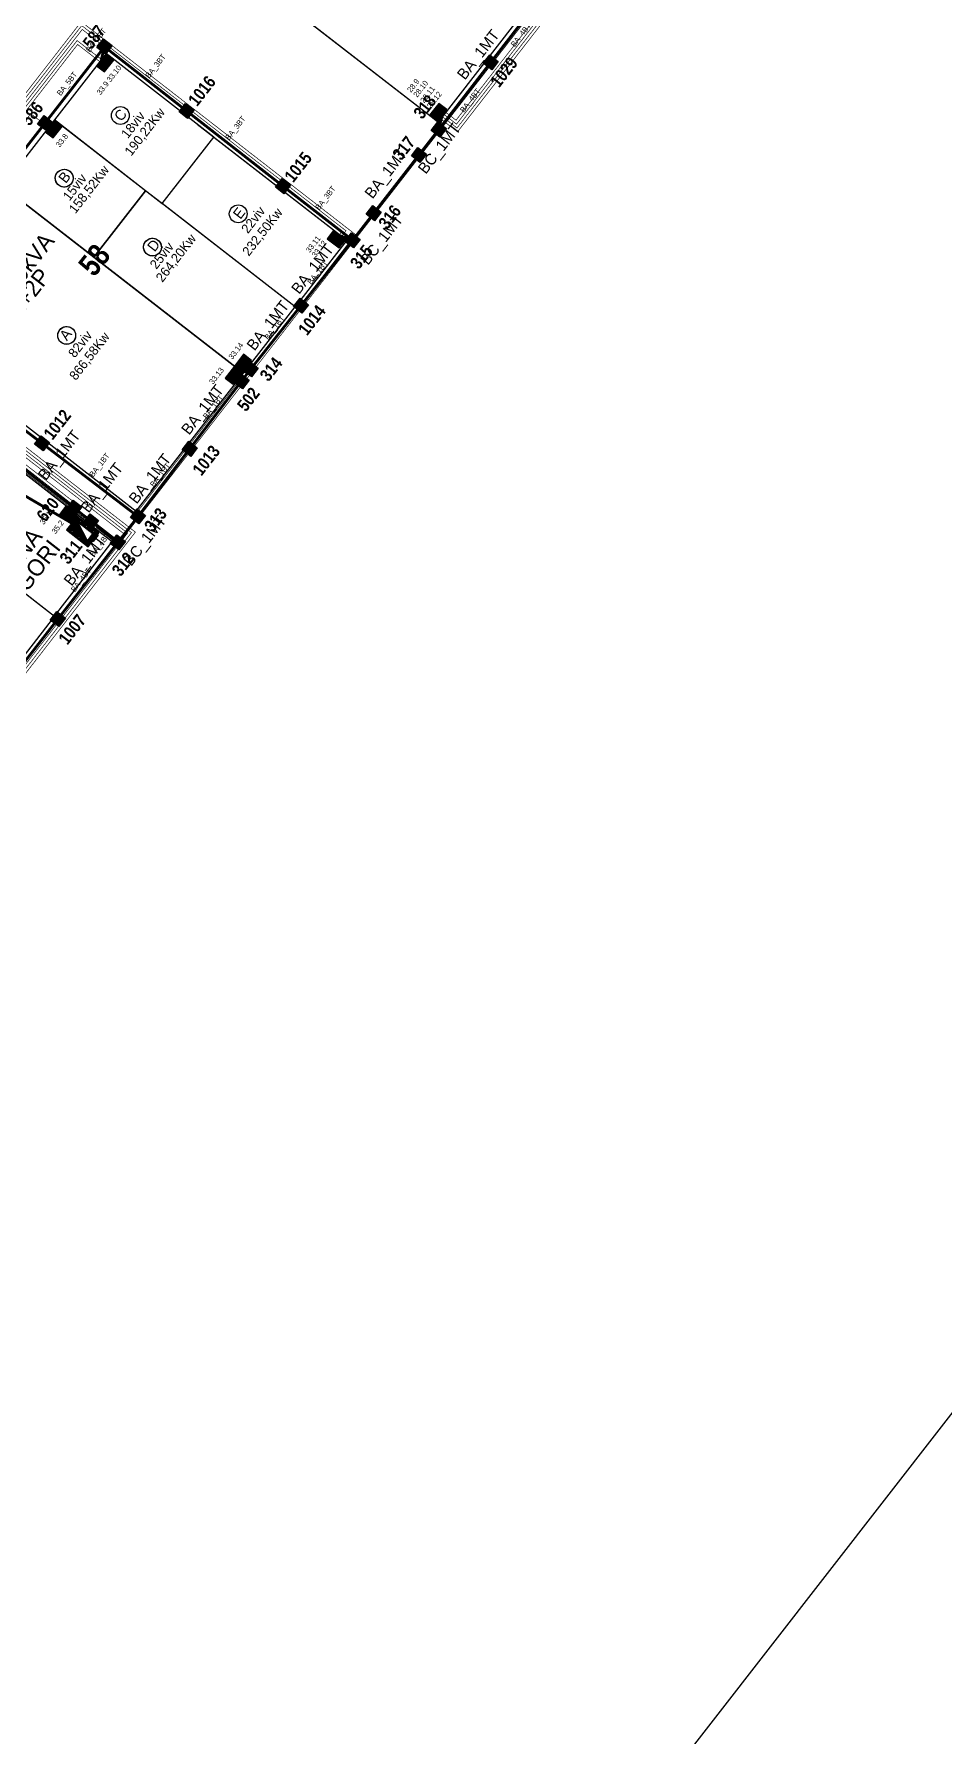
# Model space of a CAD drawing. Header units: metres. Extents: x 750363 to 753809, y 4417932 to 4421953.
# Drawn here: x 752673 to 753002, y 4418839 to 4419454 of the extents above; entities that cross this region are included whole.
import ezdxf
from ezdxf.enums import TextEntityAlignment as Align

# ---------------------------------------------------------------- set-up
doc = ezdxf.new("R2010")
doc.units = ezdxf.units.M
for name, pattern in [('RAYITAS', [0.375, 0.25, -0.125]), ('TRAZO_Y_PUNTO', [25.4, 12.7, -6.35, 0, -6.35]), ('TRAZOS2', [9.525, 6.35, -3.175]), ('VALS2', [1.25, 0.625, -0.125, 0.125, -0.125, 0.125, -0.125])]:
    doc.linetypes.add(name, pattern=pattern)
for name, color, linetype in [('----1-verde oscuro', 104, 'Continuous'), ('--norte h4', 7, 'TRAZOS2'), ('0-LAMT_EXISTENTE', 20, 'VALS2'), ('0-MANZANAS', 10, 'Continuous'), ('0-REPARCELACION', 5, 'Continuous'), ('1-CT', 2, 'TRAZOS2'), ('1-CT-TXT', 3, 'TRAZOS2'), ('1-LINEAS-MT', 7, 'Continuous'), ('2-ARQUETAS-CRUCE', 10, 'Continuous'), ('2-ARQUETAS-PASO', 170, 'Continuous'), ('2-ARQUETAS-TRAFO', 7, 'Continuous'), ('2-CARGAS-BT', 7, 'Continuous'), ('2-HORNACINAS', 7, 'Continuous'), ('2-HORNACINAS-TXT-SIMPLE', 2, 'Continuous'), ('2-LINEAS-BT', 10, 'Continuous'), ('2-TEXTO ZANJA-BT', 7, 'Continuous'), ('2-TEXTO ZANJA-MT', 7, 'Continuous'), ('2-TEXTO-ARQUETA-MT', 7, 'Continuous'), ('2-ZANJAS-BT', 170, 'Continuous'), ('2-ZANJAS-MT', 10, 'Continuous'), ('2-ZANJAS-MT-BT', 82, 'Continuous')]:
    doc.layers.add(name, color=color, linetype=linetype)
doc.styles.add('Century', font='GOTHIC.TTF')
doc.styles.add('Century_1_1000', font='GOTHIC.TTF', dxfattribs={"height": 2})
doc.styles.add('Century_1_2000', font='GOTHIC.TTF', dxfattribs={"height": 4})
doc.styles.add('Century_1_2500', font='GOTHIC.TTF', dxfattribs={"height": 6})
doc.styles.add('Urbanismo_1_1000', font='swisscb.ttf', dxfattribs={"height": 3})
doc.styles.add('Urbanismo_1_2500', font='swisscb.ttf', dxfattribs={"height": 8})

# ---------------------------------------------------------------- blocks, each defined once
blk = doc.blocks.new('ct')
at = {"linetype": 'Continuous'}
h = blk.add_hatch(dxfattribs=at)
h.set_pattern_fill('ANSI31', color=253, scale=0.1, angle=-142.12008, style=0)
h.set_pattern_definition([(45, (0, -5e-10), (-0.2245064, 0.2245064), [])])
h.paths.add_polyline_path([(-1183.13, 162.26), (-1193.03, 162.26), (-1193.03, 156.06), (-1183.13, 156.06)])
h.paths.add_polyline_path([(-1184.63, 160.76), (-1184.63, 157.56), (-1191.53, 157.56), (-1191.53, 160.76)], flags=16)
blk.add_hatch(color=80, dxfattribs=at).paths.add_polyline_path([(-1191.53, 160.76), (-1191.53, 157.56), (-1184.63, 157.56)])
at = {"color": 80, "linetype": 'Continuous'}
blk.add_line((-1184.63, 157.56), (-1191.53, 160.76), dxfattribs=at)
at = {"color": 5, "linetype": 'Continuous'}
blk.add_lwpolyline([(-1193.03, 156.06), (-1183.13, 156.06), (-1183.13, 162.26), (-1193.03, 162.26)], close=True, dxfattribs=at)
at = {"color": 6, "linetype": 'Continuous'}
blk.add_lwpolyline([(-1191.53, 157.56), (-1184.63, 157.56), (-1184.63, 160.76), (-1191.53, 160.76)], close=True, dxfattribs=at)
blk = doc.blocks.new('HORNACINA')
at = {"layer": '--norte h4'}
blk.add_hatch(color=141, dxfattribs=at).paths.add_polyline_path([(-3.63, 2.72), (-3.63, -2.72), (0, -2.72), (0, 2.72)])
at = {"layer": '--norte h4', "color": 5}
blk.add_lwpolyline([(-3.63, 2.72), (-3.63, -2.72), (0, -2.72), (0, 2.72)], close=True, dxfattribs=at)
blk = doc.blocks.new('Arqueta 001')
h = blk.add_hatch(color=255)
h.dxf.hatch_style = 1
h.paths.add_polyline_path([(-1.95, 1.95), (0, 0), (1.95, 1.95)])
h.paths.add_polyline_path([(0, 0), (-1.95, -1.95), (1.95, -1.95)])
h = blk.add_hatch(color=256)
h.dxf.hatch_style = 1
h.paths.add_polyline_path([(0, 0), (-1.95, 1.95), (-1.95, -1.95)])
h.paths.add_polyline_path([(1.95, -1.95), (1.95, 1.95), (0, 0)])
h = blk.add_hatch(color=256)
h.dxf.hatch_style = 1
h.paths.add_polyline_path([(1.95, 1.95), (-1.95, 1.95), (0, 0)])
h.paths.add_polyline_path([(0, 0), (-1.95, -1.95), (1.95, -1.95)])
for p, q in [((-1.95, 1.95), (1.95, 1.95)), ((-1.95, -1.95), (-1.95, 1.95)), ((-1.95, 1.95), (1.95, -1.95)), ((1.95, 1.95), (-1.95, -1.95)), ((1.95, 1.95), (1.95, -1.95)), ((1.95, -1.95), (-1.95, -1.95))]:
    blk.add_line(p, q)

msp = doc.modelspace()

# ---------------------------------------------------------------- linework, layer by layer
at = {"layer": '----1-verde oscuro', "const_width": 0.25, "elevation": 1.34}
for points in [[(752644.64, 4419332.08), (752636.69, 4419321.85), (752691.39, 4419279.31), (752690.75, 4419278.48)], [(752695.16, 4419275.05), (752695.81, 4419275.88), (752702.94, 4419270.34), (752627.99, 4419173.95), (752587.91, 4419205.12), (752579.96, 4419194.89)]]:
    msp.add_lwpolyline(points, dxfattribs=at)
msp.add_lwpolyline([(750362.61, 4419366.86), (751925.86, 4421379.11), (753772.51, 4419944.52), (752209.26, 4417932.26)], close=True)
at = {"layer": '0-LAMT_EXISTENTE', "color": 31, "linetype": 'TRAZO_Y_PUNTO', "ltscale": 0.5, "const_width": 1, "elevation": 1.34}
msp.add_lwpolyline([(752395.87, 4419447.82), (752686.91, 4419277.54)], dxfattribs=at)
at = {"layer": '0-REPARCELACION'}
for points in [[(752767.16, 4419534.67), (752732.42, 4419489.93), (752819.29, 4419422.46), (752854.04, 4419467.19)], [(752796.79, 4419511.65), (752762.04, 4419466.92), (752819.29, 4419422.46), (752854.04, 4419467.19)], [(752699.29, 4419447.29), (752680.63, 4419423.25), (752719.53, 4419393.04), (752738.2, 4419417.07)], [(752680.63, 4419423.25), (752661.98, 4419399.24), (752694.88, 4419373.68), (752713.53, 4419397.69)], [(752719.53, 4419393.04), (752738.2, 4419417.07), (752786.17, 4419379.81), (752767.5, 4419355.78)], [(752661.98, 4419399.24), (752627.03, 4419354.25), (752623.23, 4419349.36), (752631.05, 4419343.28), (752639.03, 4419337.09), (752642.83, 4419341.98), (752650.65, 4419335.91), (752646.84, 4419331.02), (752710.1, 4419281.88), (752748.85, 4419331.76)], [(752719.21, 4419393.28), (752713.53, 4419397.69), (752694.88, 4419373.68), (752748.85, 4419331.76), (752767.5, 4419355.78)], [(752643.7, 4419315.73), (752622.86, 4419288.9), (752680.67, 4419243.99), (752701.52, 4419270.82)], [(752612.69, 4419249.47), (752635.62, 4419278.99), (752680.67, 4419243.99), (752657.75, 4419214.47)]]:
    msp.add_lwpolyline(points, close=True, dxfattribs=at)
msp.add_lwpolyline([(752732.2, 4419421.73), (752786.17, 4419379.81)], dxfattribs=at)
for points in [[(752682.18, 4419399.65, -1), (752686.13, 4419404.74, -1)], [(752718.01, 4419379.84, -1), (752714.06, 4419374.76, -1)], [(752687.04, 4419347.93, -1), (752683.09, 4419342.85, -1)]]:
    msp.add_lwpolyline(points, format="xyb", close=True, dxfattribs=at)
at = {"layer": '0-REPARCELACION', "color": 6}
for centre in [(752704.44, 4419424.86), (752684.15, 4419402.19), (752747, 4419389.32), (752716.03, 4419377.3), (752685.06, 4419345.39)]:
    msp.add_circle(centre, 3.22, dxfattribs=at)
at = {"layer": '1-LINEAS-MT', "color": 10, "const_width": 0.25}
for points in [[(752693.83, 4419276.09), (752695.2, 4419277.85), (752704.27, 4419270.8), (752898.47, 4419520.54), (752844.45, 4419562.55)], [(752642.96, 4419333.38), (752635.64, 4419323.95), (752692.81, 4419279.55), (752691.52, 4419277.89)]]:
    msp.add_lwpolyline(points, dxfattribs=at)
at = {"layer": '2-LINEAS-BT', "const_width": 0.25}
for points in [[(752819.86, 4419423.84), (752826.18, 4419418.94), (752906.51, 4419522.32), (752846.06, 4419569.26), (752840.61, 4419562.24)], [(752820.47, 4419424.63), (752826, 4419420.34), (752905.1, 4419522.14), (752846.24, 4419567.86), (752841.4, 4419561.63)], [(752821.09, 4419425.42), (752825.82, 4419421.74), (752903.7, 4419521.97), (752846.42, 4419566.46), (752842.19, 4419561.02)], [(752821.7, 4419426.21), (752825.65, 4419423.15), (752902.3, 4419521.79), (752846.59, 4419565.05), (752842.98, 4419560.4)], [(752565.05, 4419394.32), (752563.21, 4419391.95), (752610.13, 4419355.51), (752690.31, 4419458.75), (752789.29, 4419381.87), (752750.11, 4419331.42), (752748.78, 4419332.45)], [(752783.38, 4419381.6), (752784.49, 4419383.03), (752690.67, 4419455.94), (752610.49, 4419352.71), (752560.41, 4419391.6), (752563.47, 4419395.55)], [(752784.17, 4419380.99), (752785.89, 4419383.21), (752690.49, 4419457.34), (752610.31, 4419354.11), (752561.81, 4419391.78), (752564.26, 4419394.93)], [(752697, 4419444.31), (752689, 4419450.52), (752610.84, 4419349.9), (752557.6, 4419391.25), (752561.89, 4419396.78)], [(752697.61, 4419445.1), (752688.82, 4419451.92), (752610.66, 4419351.3), (752559.01, 4419391.42), (752562.68, 4419396.16)], [(752678.5, 4419420.52), (752672.08, 4419425.5), (752611.19, 4419347.09), (752554.8, 4419390.9), (752560.32, 4419398)], [(752746.8, 4419329.91), (752747.59, 4419329.3), (752709.79, 4419280.63), (752615.28, 4419354.03), (752611.03, 4419348.56), (752556.29, 4419391.07), (752561.16, 4419397.34)]]:
    msp.add_lwpolyline(points, dxfattribs=at)
at = {"layer": '2-LINEAS-BT', "color": 170, "const_width": 0.25}
for points in [[(752643.04, 4419333.32), (752635.91, 4419324.14), (752687.2, 4419284.27), (752685.9, 4419282.6)], [(752643.83, 4419332.71), (752637.32, 4419324.32), (752688.74, 4419284.34), (752686.83, 4419281.87)], [(752644.62, 4419332.09), (752639.33, 4419325.28), (752705.64, 4419273.79), (752660.94, 4419216.24), (752659.36, 4419217.47)], [(752645.41, 4419331.48), (752640.73, 4419325.46), (752707.04, 4419273.96), (752661.12, 4419214.84), (752658.75, 4419216.68)], [(752646.2, 4419330.86), (752642.14, 4419325.64), (752708.44, 4419274.14), (752647.92, 4419196.23), (752644.76, 4419198.69)], [(752646.99, 4419330.25), (752643.54, 4419325.81), (752709.85, 4419274.31), (752648.1, 4419194.83), (752644.15, 4419197.9)]]:
    msp.add_lwpolyline(points, dxfattribs=at)
at = {"layer": '2-ZANJAS-BT', "const_width": 1}
for points in [[(752698.72, 4419449.68), (752677.24, 4419422.12)], [(752697.5, 4419444.95), (752698.72, 4419449.68)], [(752728.35, 4419426.51), (752698.72, 4419449.68)], [(752677.24, 4419422.12), (752658.72, 4419398.32)], [(752677.24, 4419422.12), (752678.8, 4419420.9)], [(752728.35, 4419426.51), (752763.15, 4419399.33)], [(752819.42, 4419419.81), (752820.64, 4419424.86)], [(752763.15, 4419399.33), (752788.29, 4419379.8)], [(752788.28, 4419379.72), (752783.48, 4419381.52)], [(752641.58, 4419332.83), (752676.16, 4419306.4)], [(752748.15, 4419328.85), (752746.81, 4419329.9)], [(752751.49, 4419333.19), (752750.15, 4419334.2)], [(752676.16, 4419306.4), (752710.79, 4419279.95)], [(752687.77, 4419283.08), (752686.83, 4419281.88)], [(752681.85, 4419242.91), (752703.54, 4419270.61)], [(752660.75, 4419215.72), (752681.85, 4419242.91)]]:
    msp.add_lwpolyline(points, dxfattribs=at)
at = {"layer": '2-ZANJAS-MT', "linetype": 'RAYITAS', "ltscale": 4, "const_width": 1}
for points in [[(752819.42, 4419419.81), (752812.25, 4419410.58)], [(752795.91, 4419389.54), (752788.28, 4419379.72)], [(752710.82, 4419279.99), (752703.54, 4419270.61)]]:
    msp.add_lwpolyline(points, dxfattribs=at)
at = {"layer": '2-ZANJAS-MT', "const_width": 1}
for points in [[(752812.25, 4419410.58), (752795.91, 4419389.54)], [(752748.15, 4419328.85), (752751.49, 4419333.19)], [(752693.91, 4419278.09), (752692.91, 4419276.8)]]:
    msp.add_lwpolyline(points, dxfattribs=at)
at = {"layer": '2-ZANJAS-MT-BT', "const_width": 1}
for points in [[(752838.2, 4419444.08), (752856.98, 4419468.32)], [(752838.2, 4419444.08), (752819.42, 4419419.81)], [(752769.66, 4419356.17), (752788.28, 4419379.72)], [(752751.49, 4419333.19), (752769.64, 4419356.14)], [(752729.48, 4419304.42), (752748.15, 4419328.85)], [(752661.17, 4419303.71), (752687.74, 4419283.05)], [(752710.82, 4419279.99), (752729.48, 4419304.42)], [(752693.82, 4419278.16), (752687.77, 4419283.08)], [(752703.54, 4419270.61), (752693.91, 4419278.09)]]:
    msp.add_lwpolyline(points, dxfattribs=at)

# ---------------------------------------------------------------- block references
at = {"layer": '1-CT', "rotation": 322.1318596409795}
msp.add_blockref('ct', (753531.02, 4418419.56, 1.34), dxfattribs=at)
at = {"layer": '2-ARQUETAS-CRUCE'}
for p, rotation in [((752698.71, 4419449.77), 52.16329557575735), ((752788.28, 4419379.72), 232.1318596168665), ((752710.82, 4419279.99), 232.1318596168665), ((752703.54, 4419270.61), 232.1318596168665)]:
    msp.add_blockref('Arqueta 001', p, dxfattribs=dict(at, rotation=rotation))
at = {"layer": '2-ARQUETAS-PASO'}
for p, rotation in [((752838.18, 4419444.06), 232.1318596168665), ((752728.35, 4419426.51), 52.16329557575735), ((752677.24, 4419422.12), 52.16329557575735), ((752819.42, 4419419.81), 52.16329557652764), ((752819.42, 4419419.81), 232.1318596168665), ((752812.25, 4419410.58), 232.1318596168665), ((752763.15, 4419399.33), 52.16329557575735), ((752795.91, 4419389.54), 232.1318596168665), ((752769.66, 4419356.15), 52.16329557575735), ((752751.49, 4419333.19), 232.1318596168665), ((752751.49, 4419333.16), 52.16329557575735), ((752748.15, 4419328.85), 52.16329557575735), ((752676.16, 4419306.4), 52.16329557575735), ((752729.48, 4419304.42), 52.16329557575735), ((752687.77, 4419283.08), 52.16329557575735), ((752681.85, 4419242.91), 52.16329557575735)]:
    msp.add_blockref('Arqueta 001', p, dxfattribs=dict(at, rotation=rotation))
at = {"layer": '2-ARQUETAS-TRAFO', "rotation": 232.1318596168665}
msp.add_blockref('Arqueta 001', (752693.82, 4419278.16), dxfattribs=at)
at = {"layer": '2-HORNACINAS'}
for p, rotation in [((752697.5, 4419444.95), 142.1262165960849), ((752817.77, 4419427.09), 142.1262165960849), ((752678.96, 4419421.1), 142.1262165960849), ((752781.25, 4419378.65), 232.1262165945555), ((752747.28, 4419336.43), 142.1262165960849), ((752743.93, 4419332.14), 142.1262165960849), ((752684.6, 4419279.01, 1.34), 232.1262165945555)]:
    msp.add_blockref('HORNACINA', p, dxfattribs=dict(at, rotation=rotation))

# ---------------------------------------------------------------- texts
at = {"layer": '0-MANZANAS', "insert": (752683.23, 4419364.04, 1.34), "char_height": 8, "attachment_point": 1, "rotation": 52.1633, "style": 'Urbanismo_1_2500'}
msp.add_mtext_dynamic_manual_height_columns('\\pxqc;58', width=28.0708, gutter_width=40, heights=[0], dxfattribs=at)
at = {"layer": '0-REPARCELACION', "color": 3, "char_height": 3.75, "width": 7.0666, "attachment_point": 1, "rotation": 52.1633, "style": 'Century'}
for s, insert in [('C', (752701.88, 4419424.72)), ('B', (752681.76, 4419402.37)), ('E', (752744.8, 4419389.4)), ('D', (752713.84, 4419377.64)), ('A', (752682.14, 4419345.54))]:
    msp.add_mtext(s, dxfattribs=dict(at, insert=insert))
at = {"layer": '1-CT-TXT', "color": 5, "style": 'Century_1_2500'}
for s, p in [('400+400kVA', (752666.81, 4419361.18, 1.34)), ('2L+2P', (752672.44, 4419357.38, 1.34)), ('CTD BURRIANA', (752658.17, 4419248.92, 1.34)), ('SANT GREGORI', (752664.36, 4419244.25, 1.34))]:
    msp.add_text(s, height=6, rotation=52.13186, dxfattribs=at).set_placement(p, align=Align.CENTER)
at = {"layer": '2-CARGAS-BT', "color": 5, "char_height": 3.4, "attachment_point": 1, "rotation": 52.1633, "style": 'Century'}
for s, insert, width in [('18viv', (752704.41, 4419418.34), 7.0666), ('190,22Kw', (752705.67, 4419412.05), 7.0666), ('15viv', (752683.35, 4419395.82), 7.0666), ('  158,52Kw', (752683.96, 4419389.24), 24.5112), ('22viv', (752747.79, 4419384.02), 7.0666), ('232,50Kw', (752748.16, 4419375.88), 7.0666), ('25viv', (752714.78, 4419371.14), 7.0666), ('  264,20Kw', (752715.39, 4419364.44, -1.34), 23.9093), ('82viv', (752685.31, 4419339.13), 7.0666), ('866,58Kw', (752685.69, 4419330.99), 7.0666)]:
    msp.add_mtext(s, dxfattribs=dict(at, insert=insert, width=width))
at = {"layer": '2-HORNACINAS-TXT-SIMPLE', "char_height": 2, "attachment_point": 1, "rotation": 52.1633, "style": 'Century_1_1000'}
for s, insert in [('\\pxql;33.10', (752699.29, 4419437.98)), ('\\pxql;33.9', (752695.69, 4419433.34)), ('\\pxql;28.9', (752807.8, 4419434.21)), ('\\pxql;28.10', (752810.04, 4419432.45)), ('\\pxql;28.11', (752812.54, 4419430.44, -1.34)), ('\\pxql;28.12', (752814.98, 4419428.47, -1.34)), ('\\pxql;33.8', (752680.96, 4419414.41)), ('\\pxql;33.11', (752771.23, 4419376.32)), ('\\pxql;33.12', (752773.39, 4419374.64)), ('\\pxql;33.14', (752743.3, 4419337.76)), ('\\pxql;33.13', (752736.29, 4419328.76)), ('\\pxql;35.1', (752675.15, 4419278.07, 1.34)), ('\\pxql;35.2', (752679.45, 4419274.73, 1.34))]:
    msp.add_mtext_dynamic_manual_height_columns(s, width=24.5045, gutter_width=30, heights=[0], dxfattribs=dict(at, insert=insert))
at = {"layer": '2-TEXTO ZANJA-BT', "char_height": 2, "attachment_point": 1, "rotation": 52.1633, "style": 'Century_1_1000'}
for s, width, insert in [('BA_3BT', 17.1368, (752691.79, 4419448.72)), ('BA_4BT', 9.8288, (752845.23, 4419450.68, 1.34)), ('BA_3BT', 17.1368, (752713.28, 4419439.4)), ('BA_5BT', 17.1368, (752681.3, 4419433.02)), ('BA_4BT', 9.8288, (752826.89, 4419426.98, 1.34)), ('BA_3BT', 17.1368, (752742.12, 4419417)), ('BA_3BT', 17.1368, (752774.64, 4419391.74)), ('BA_1BT', 17.1368, (752771.79, 4419364.85, 1.34)), ('BA_1BT', 17.1368, (752756.26, 4419344.85, 1.34)), ('BA_1BT', 17.1368, (752734.06, 4419316.27, 1.34)), ('BA_1BT', 17.1368, (752693.03, 4419295.26)), ('BA_1BT', 17.1368, (752714.94, 4419291.65, 1.34)), ('BA_4BT', 17.5206, (752693.11, 4419266.44, -1.34)), ('BA_4BT', 17.5206, (752686.38, 4419253.71))]:
    msp.add_mtext_dynamic_manual_height_columns(s, width=width, gutter_width=10, heights=[0], dxfattribs=dict(at, insert=insert))
at = {"layer": '2-TEXTO ZANJA-MT', "char_height": 4, "attachment_point": 1, "rotation": 52.1633, "style": 'Century_1_2000'}
for s, insert in [('BA_1MT', (752825.68, 4419439.88, -8.05)), ('BC_1MT', (752811.55, 4419405.87, -8.05)), ('BA_1MT', (752792.32, 4419396.92, -8.05)), ('BC_1MT', (752790.71, 4419372.97, -8.05)), ('BA_1MT', (752765.83, 4419362.46, 1.34)), ('BA_1MT', (752749.72, 4419342.02, 1.34)), ('BA_1MT', (752726.09, 4419311.6, 1.34)), ('BA_1MT', (752674.38, 4419295.17, -8.05)), ('BA_1MT', (752689.78, 4419283.42, -8.05)), ('BA_1MT', (752707.14, 4419286.67, -8.05)), ('BC_1MT', (752705.18, 4419264.18, -6.71)), ('BA_1MT', (752683.66, 4419257.02, -8.05))]:
    msp.add_mtext_dynamic_manual_height_columns(s, width=8.2281, gutter_width=10, heights=[0], dxfattribs=dict(at, insert=insert))
at = {"layer": '2-TEXTO-ARQUETA-MT', "char_height": 4.5, "attachment_point": 5, "rotation": 52.1633, "style": 'Urbanismo_1_1000'}
for s, insert, width in [('587', (752694.93, 4419453.28, 1.34), 5.7137), ('1029', (752842.96, 4419440.52, 1.34), 5.698), ('1016', (752733.91, 4419433.75, 1.34), 5.7137), ('586', (752672.5, 4419425.54, 1.34), 5.7137), ('318', (752814.38, 4419427.97, 1.34), 5.7058), ('317', (752806.79, 4419413.04, 1.34), 5.7098), ('1015', (752768.64, 4419406.23, 1.34), 5.7137), ('316', (752801.71, 4419388.19, 1.34), 5.7098), ('315', (752791.49, 4419373.77, 1.34), 5.7058), ('1014', (752773.62, 4419350.92, 1.34), 5.7255), ('314', (752758.87, 4419333.19, 1.34), 5.7334), ('502', (752750.69, 4419322.31, 1.34), 5.7255), ('1012', (752681.69, 4419313.19, 1.34), 5.694), ('1013', (752735.47, 4419300.24, 1.34), 5.7255), ('620', (752678.24, 4419282.51, 1.34), 5.694), ('313', (752717.14, 4419278.79, 1.34), 5.7295), ('311', (752686.59, 4419267.11, 1.34), 5.2494), ('312', (752705.44, 4419262.74, 1.34), 5.7216), ('1007', (752687.08, 4419239.19, 1.34), 5.7334)]:
    msp.add_mtext(s, dxfattribs=dict(at, insert=insert, width=width))

doc.saveas('drawing.dxf')
